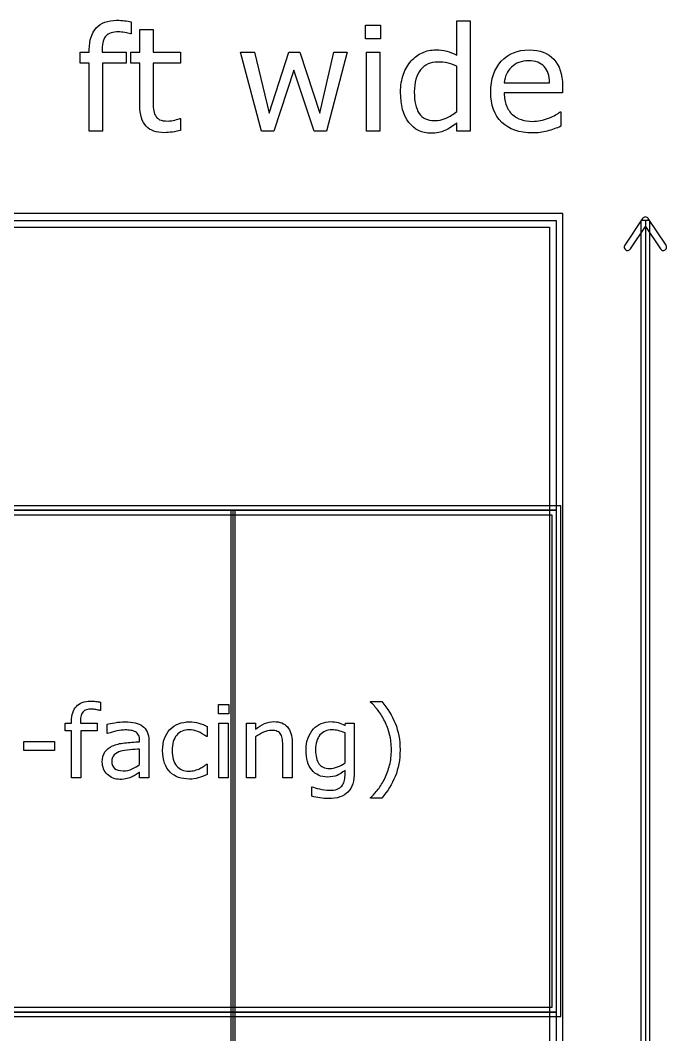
# Model space of a CAD drawing. Extents: x -13 to 750, y 12 to 2314.
# Drawn here: x 219.9 to 277.9, y 1644.9 to 1735.8 of the extents above; entities that cross this region are included whole.
import ezdxf

# ---------------------------------------------------------------- set-up
doc = ezdxf.new("R2010")
doc.units = 0
doc.layers.get('0').update_dxf_attribs({"linetype": 'CONTINUOUS'})

msp = doc.modelspace()

# ---------------------------------------------------------------- linework, layer by layer
at = {"color": 7}
for points in [[(230.65479, 1728.2069), (230.65479, 1731.97741), (229.84863, 1731.97741), (229.84863, 1732.98034), (230.65479, 1732.98034), (230.65479, 1735.01794), (231.84814, 1735.01794), (231.84814, 1732.98034), (234.31104, 1732.98034), (234.31104, 1731.97741), (231.84814, 1731.97741), (231.84814, 1728.74646)], [(229.87399, 1735.70343), (229.87402, 1734.61166)], [(259.08594, 1732.69469), (259.08594, 1735.76695), (260.2793, 1735.76695), (260.2793, 1725.89)], [(229.87402, 1734.61166), (229.81052, 1734.61166)], [(227.2778, 1733.22155), (227.2778, 1732.98034), (229.42966, 1732.98034), (229.42966, 1731.97741), (227.31589, 1731.97741), (227.31589, 1725.89), (226.12253, 1725.89), (226.12253, 1731.9774), (225.31638, 1731.9774), (225.31638, 1732.98033), (226.12253, 1732.98033), (226.12253, 1733.2152)], [(259.08594, 1727.63561), (259.08594, 1731.70445)], [(263.33887, 1730.22545), (267.40137, 1730.22545)], [(268.56301, 1729.95885), (268.56299, 1729.31139)], [(268.56299, 1729.31139), (263.33887, 1729.31139)], [(268.35986, 1727.62291), (268.42336, 1727.62291), (268.42336, 1726.32164)], [(234.24756, 1727.02622), (234.31106, 1727.02622), (234.31104, 1725.95346)], [(260.2793, 1725.89), (259.08594, 1725.89), (259.08594, 1726.63268)], [(275.75, 1718.05602), (274.15039, 1715.65563)], [(276, 1717.89), (276, 1266.89)], [(277.84962, 1715.65561), (276.25, 1718.05602)], [(274.65041, 1715.32361), (276, 1717.34898), (277.34961, 1715.32359)], [(239, 1691.89), (239, 1433.89)], [(227.12109, 1674.68394), (227.12109, 1673.92809)], [(251.34375, 1674.6839), (251.34375, 1674.7278), (252.3501, 1674.7278)], [(227.12109, 1673.92809), (227.07719, 1673.92809)], [(225.32377, 1672.96564), (225.32377, 1672.79865), (226.81352, 1672.79865), (226.81352, 1672.10432), (225.3501, 1672.10432), (225.3501, 1667.89), (224.52393, 1667.89), (224.52393, 1672.10436), (223.96582, 1672.10436), (223.96582, 1672.79869), (224.52393, 1672.79869), (224.52393, 1672.96129)], [(227.76709, 1671.85392), (227.72319, 1671.85392), (227.72319, 1672.69327)], [(236.6792, 1672.50426), (236.6792, 1671.5858), (236.6353, 1671.5858)], [(241.03413, 1671.55506), (241.03413, 1667.89), (240.20796, 1667.89), (240.20796, 1672.79869), (241.03413, 1672.79869), (241.03413, 1672.25377)], [(249.05853, 1672.58771), (249.11123, 1672.79865), (249.88467, 1672.79865), (249.88477, 1668.44811)], [(230.63672, 1671.13317), (230.63672, 1671.26062)], [(231.45855, 1671.22109), (231.4585, 1667.89)], [(249.05859, 1669.23912), (249.05859, 1671.91539)], [(230.63672, 1669.0985), (230.63672, 1670.4652)], [(244.3125, 1667.89), (243.48633, 1667.89), (243.48633, 1670.68492)], [(244.31245, 1671.07604), (244.3125, 1667.89)], [(236.6353, 1669.10728), (236.6792, 1669.10728), (236.6792, 1668.19762)], [(249.05853, 1668.1097), (249.05853, 1668.55794)], [(231.4585, 1667.89), (230.63672, 1667.89), (230.63672, 1668.41295)], [(246.0791, 1666.24202), (246.0791, 1667.08577), (246.123, 1667.08577)], [(252.3501, 1666.07945), (251.34375, 1666.07945), (251.34375, 1666.12335)]]:
    msp.add_lwpolyline(points, dxfattribs=at)
for points in [[(252.24316, 1734.16734), (250.89746, 1734.16734), (250.89746, 1735.40514), (252.24316, 1735.40514)], [(249.24072, 1732.98033), (247.39355, 1725.89), (246.28906, 1725.89), (244.46729, 1731.35533), (242.6582, 1725.89), (241.56006, 1725.89), (239.69385, 1732.98033), (240.93799, 1732.98033), (242.23926, 1727.48961), (244.01025, 1732.98033), (244.99414, 1732.98033), (246.80957, 1727.48961), (248.04102, 1732.98033)], [(252.16699, 1725.89), (250.97363, 1725.89), (250.97363, 1732.98033), (252.16699, 1732.98033)], [(259.08594, 1727.63559)], [(43.400391, 1718.48961), (43.400391, 1266.2904), (268.59961, 1266.2904), (268.59961, 1718.48961)], [(44, 1717.89), (268, 1717.89), (268, 1691.89), (44, 1691.89)], [(275.59961, 1717.89), (275.59961, 1266.89), (276.40039, 1266.89), (276.40039, 1717.89)], [(275.75, 1718.05602)], [(44.599609, 1717.29039), (267.40039, 1717.29039), (267.40039, 1267.4896), (44.599609, 1267.4896)], [(43.599609, 1692.29039), (43.599609, 1646.48961), (268.40039, 1646.48961), (268.40039, 1692.29039)], [(44, 1691.89), (268, 1691.89), (268, 1646.89), (44, 1646.89)], [(44.400391, 1691.48961), (267.59961, 1691.48961), (267.59961, 1647.29039), (44.400391, 1647.29039)], [(238.80078, 1691.89), (238.80078, 1433.89), (239.19922, 1433.89), (239.19922, 1691.89)], [(238.62598, 1673.62047), (237.69434, 1673.62047), (237.69434, 1674.4774), (238.62598, 1674.4774)], [(238.57324, 1667.89), (237.74707, 1667.89), (237.74707, 1672.79869), (238.57324, 1672.79869)], [(222.99463, 1670.35533), (220.25244, 1670.35533), (220.25244, 1671.15074), (222.99463, 1671.15074)], [(253.98926, 1670.40358)], [(230.63672, 1669.09852)], [(249.05859, 1669.2391)], [(44, 1646.89), (268, 1646.89), (268, 1620.89), (44, 1620.89)]]:
    msp.add_lwpolyline(points, close=True, dxfattribs=at)
for points in [[(226.75095, 1735.15123), (227.16989, 1735.60403), (227.775033, 1735.83043), (228.56638, 1735.83043)], [(228.56638, 1735.83043), (228.83298, 1735.83043), (229.072073, 1735.81773), (229.28366, 1735.79233)], [(226.12253, 1733.2152), (226.12253, 1734.05732), (226.332003, 1734.702663), (226.75095, 1735.15123)], [(229.28366, 1735.79233), (229.49948, 1735.76693), (229.696257, 1735.737297), (229.87399, 1735.70343)], [(227.62058, 1734.44665), (227.39206, 1734.222363), (227.2778, 1733.813997), (227.2778, 1733.22155)], [(228.73776, 1734.78942), (228.22572, 1734.78942), (227.853327, 1734.675163), (227.62058, 1734.44665)], [(229.29636, 1734.72592), (229.084767, 1734.768253), (228.898567, 1734.78942), (228.73776, 1734.78942)], [(229.81052, 1734.61166), (229.679333, 1734.649727), (229.507947, 1734.687813), (229.29636, 1734.72592)], [(255.99463, 1732.9232), (256.379723, 1733.092473), (256.77751, 1733.17711), (257.18799, 1733.17711)], [(257.18799, 1733.17711), (257.560383, 1733.17711), (257.89046, 1733.136907), (258.17822, 1733.0565)], [(263.07229, 1732.15514), (263.70705, 1732.836453), (264.540707, 1733.17711), (265.57326, 1733.17711)], [(265.57326, 1733.17711), (266.52964, 1733.17711), (267.26597, 1732.897813), (267.78225, 1732.33922)], [(254.29346, 1730.98717), (254.46696, 1731.456897), (254.699707, 1731.8568), (254.9917, 1732.18688)], [(254.9917, 1732.18688), (255.27946, 1732.508493), (255.61377, 1732.753933), (255.99463, 1732.9232)], [(258.17822, 1733.0565), (258.46598, 1732.980333), (258.768553, 1732.85973), (259.08594, 1732.69469)], [(265.50977, 1732.19322), (264.87077, 1732.19322), (264.36084, 1732.004907), (263.97998, 1731.62828)], [(266.92529, 1731.67906), (266.61637, 1732.021833), (266.14453, 1732.19322), (265.50977, 1732.19322)], [(267.78225, 1732.33922), (268.302757, 1731.780627), (268.56301, 1730.98717), (268.56301, 1729.95885)], [(255.82959, 1731.38705), (255.457197, 1730.921557), (255.271, 1730.2614), (255.271, 1729.40658)], [(257.39111, 1732.08529), (256.72249, 1732.08529), (256.201983, 1731.852543), (255.82959, 1731.38705)], [(258.22266, 1732.00279), (257.968753, 1732.05779), (257.69157, 1732.08529), (257.39111, 1732.08529)], [(259.08594, 1731.70445), (258.764327, 1731.84833), (258.476567, 1731.947777), (258.22266, 1732.00279)], [(262.12648, 1729.39391), (262.12648, 1730.55341), (262.44175, 1731.47382), (263.07229, 1732.15514)], [(263.97998, 1731.62828), (263.603353, 1731.251653), (263.38965, 1730.784043), (263.33887, 1730.22545)], [(267.40137, 1730.22545), (267.39737, 1730.85175), (267.238677, 1731.336287), (266.92529, 1731.67906)], [(254.03955, 1729.38121), (254.03955, 1729.982123), (254.124187, 1730.517443), (254.29346, 1730.98717)], [(231.84814, 1728.74646), (231.84814, 1728.37406), (231.856607, 1728.082067), (231.87354, 1727.87048)], [(254.78223, 1726.67076), (254.28711, 1727.322453), (254.03955, 1728.225937), (254.03955, 1729.38121)], [(255.271, 1729.40658), (255.271, 1728.56446), (255.41488, 1727.923347), (255.70264, 1727.48324)], [(263.11672, 1726.67711), (262.45656, 1727.31611), (262.12648, 1728.22171), (262.12648, 1729.39391)], [(263.33887, 1729.31139), (263.33887, 1728.875517), (263.40446, 1728.494657), (263.53564, 1728.16881)], [(231.21973, 1726.33435), (230.843103, 1726.72367), (230.65479, 1727.347853), (230.65479, 1728.2069)], [(231.87354, 1727.87048), (231.890473, 1727.66312), (231.949717, 1727.468457), (232.05127, 1727.28649)], [(258.11475, 1727.0516), (258.46175, 1727.203947), (258.78548, 1727.39861), (259.08594, 1727.63559)], [(263.53564, 1728.16881), (263.666827, 1727.847197), (263.84668, 1727.58271), (264.0752, 1727.37535)], [(267.3125, 1727.05162), (267.803387, 1727.24628), (268.152507, 1727.43671), (268.35986, 1727.62291)], [(232.05127, 1727.28649), (232.14437, 1727.117223), (232.271323, 1726.992387), (232.43213, 1726.91198)], [(232.43213, 1726.91198), (232.59717, 1726.835807), (232.846843, 1726.79772), (233.18115, 1726.79772)], [(233.18115, 1726.79772), (233.37581, 1726.79772), (233.578937, 1726.82522), (233.79053, 1726.88022)], [(233.79053, 1726.88022), (234.002117, 1726.939487), (234.15446, 1726.988153), (234.24756, 1727.02622)], [(255.70264, 1727.48324), (255.9904, 1727.047367), (256.451663, 1726.82943), (257.08643, 1726.82943)], [(257.08643, 1726.82943), (257.42497, 1726.82943), (257.767743, 1726.903487), (258.11475, 1727.0516)], [(264.0752, 1727.37535), (264.295247, 1727.172223), (264.5555, 1727.01988), (264.85596, 1726.91832)], [(264.85596, 1726.91832), (265.160647, 1726.81676), (265.494957, 1726.76598), (265.85889, 1726.76598)], [(265.85889, 1726.76598), (266.34131, 1726.76598), (266.825847, 1726.861193), (267.3125, 1727.05162)], [(232.87012, 1725.75036), (232.146487, 1725.75036), (231.596357, 1725.945023), (231.21973, 1726.33435)], [(233.57471, 1725.80746), (233.312337, 1725.769393), (233.077473, 1725.75036), (232.87012, 1725.75036)], [(234.31104, 1725.95346), (234.086753, 1725.894193), (233.84131, 1725.845527), (233.57471, 1725.80746)], [(256.80078, 1725.69322), (255.954427, 1725.69322), (255.281577, 1726.019067), (254.78223, 1726.67076)], [(258.01318, 1725.94078), (257.640787, 1725.77574), (257.236653, 1725.69322), (256.80078, 1725.69322)], [(259.08594, 1726.63268), (258.743167, 1726.336453), (258.38558, 1726.10582), (258.01318, 1725.94078)], [(265.8716, 1725.72496), (264.695167, 1725.72496), (263.776873, 1726.042343), (263.11672, 1726.67711)], [(267.19191, 1725.89635), (266.77297, 1725.78209), (266.332867, 1725.72496), (265.8716, 1725.72496)], [(268.42336, 1726.32164), (268.02134, 1726.152367), (267.610857, 1726.010603), (267.19191, 1725.89635)], [(276, 1718.190164), (275.899454, 1718.190164), (275.805592, 1718.1398), (275.75, 1718.05602)], [(276.25, 1718.05602), (276.194408, 1718.1398), (276.100546, 1718.190164), (276, 1718.190164)], [(274.15039, 1715.65563), (274.106333, 1715.589332), (274.090431, 1715.508242), (274.106186, 1715.430214)], [(274.106186, 1715.430214), (274.121941, 1715.352187), (274.16806, 1715.28362), (274.23439, 1715.23961)], [(274.23439, 1715.23961), (274.300688, 1715.195553), (274.381778, 1715.179651), (274.459806, 1715.195406)], [(274.459806, 1715.195406), (274.537833, 1715.211161), (274.6064, 1715.25728), (274.65041, 1715.32361)], [(277.34961, 1715.32359), (277.39362, 1715.257263), (277.462185, 1715.211145), (277.54021, 1715.195391)], [(277.54021, 1715.195391), (277.618235, 1715.179636), (277.699322, 1715.195536), (277.76562, 1715.23959)], [(277.76562, 1715.23959), (277.83195, 1715.2836), (277.878069, 1715.352167), (277.893824, 1715.430194)], [(277.893824, 1715.430194), (277.909579, 1715.508222), (277.893677, 1715.589312), (277.84962, 1715.65561)], [(224.52393, 1672.96129), (224.52393, 1673.544297), (224.668947, 1673.991073), (224.95898, 1674.30162)], [(224.95898, 1674.30162), (225.24902, 1674.6151), (225.667967, 1674.77184), (226.21582, 1674.77184)], [(226.33451, 1674.05109), (225.980017, 1674.05109), (225.722207, 1673.97199), (225.56108, 1673.81379)], [(226.21582, 1674.77184), (226.400393, 1674.77184), (226.56592, 1674.76304), (226.7124, 1674.74544)], [(226.72123, 1674.00719), (226.574743, 1674.036457), (226.445837, 1674.05109), (226.33451, 1674.05109)], [(226.7124, 1674.74544), (226.861813, 1674.72784), (226.998043, 1674.70734), (227.12109, 1674.68394)], [(227.07719, 1673.92809), (226.98637, 1673.954423), (226.867717, 1673.98079), (226.72123, 1674.00719)], [(252.02051, 1673.94122), (251.806643, 1674.222467), (251.581057, 1674.470027), (251.34375, 1674.6839)], [(252.62256, 1672.96563), (252.437987, 1673.337703), (252.237303, 1673.6629), (252.02051, 1673.94122)], [(252.3501, 1674.7278), (252.868653, 1674.133073), (253.271483, 1673.484147), (253.55859, 1672.78102)], [(225.56108, 1673.81379), (225.402873, 1673.658517), (225.32377, 1673.3758), (225.32377, 1672.96564)], [(227.72319, 1672.69327), (227.884323, 1672.737203), (228.117233, 1672.785543), (228.42192, 1672.83829)], [(228.42192, 1672.83829), (228.726613, 1672.891023), (229.026907, 1672.91739), (229.3228, 1672.91739)], [(229.31836, 1672.18791), (229.10156, 1672.18791), (228.85986, 1672.15861), (228.59326, 1672.10001)], [(229.83252, 1672.15271), (229.66846, 1672.176177), (229.497073, 1672.18791), (229.31836, 1672.18791)], [(229.3228, 1672.91739), (229.668507, 1672.91739), (229.9688, 1672.88809), (230.22368, 1672.82949)], [(230.25439, 1672.01647), (230.137203, 1672.083857), (229.99658, 1672.12927), (229.83252, 1672.15271)], [(230.22368, 1672.82949), (230.481493, 1672.773823), (230.70415, 1672.677143), (230.89165, 1672.53945)], [(230.89165, 1672.53945), (231.076223, 1672.40469), (231.21685, 1672.230373), (231.31353, 1672.0165)], [(232.69775, 1670.33775), (232.69775, 1671.14049), (232.917477, 1671.770373), (233.35693, 1672.2274)], [(233.35693, 1672.2274), (233.799317, 1672.684433), (234.382327, 1672.91295), (235.10596, 1672.91295)], [(235.07085, 1672.19664), (234.602103, 1672.19664), (234.231497, 1672.038437), (233.95903, 1671.72203)], [(235.85308, 1672.03844), (235.586473, 1672.143907), (235.32573, 1672.19664), (235.07085, 1672.19664)], [(235.10596, 1672.91295), (235.387207, 1672.91295), (235.662597, 1672.8734), (235.93213, 1672.7943)], [(235.93213, 1672.7943), (236.20459, 1672.715193), (236.453613, 1672.618513), (236.6792, 1672.50426)], [(241.03413, 1672.25377), (241.291943, 1672.467637), (241.558543, 1672.63463), (241.83393, 1672.75475)], [(242.44917, 1672.14832), (242.223583, 1672.14832), (241.987743, 1672.092657), (241.74165, 1671.98133)], [(241.83393, 1672.75475), (242.109323, 1672.874863), (242.39204, 1672.93492), (242.68208, 1672.93492)], [(242.9853, 1672.05602), (242.847607, 1672.117553), (242.668897, 1672.14832), (242.44917, 1672.14832)], [(242.68208, 1672.93492), (243.212353, 1672.93492), (243.61665, 1672.775253), (243.89497, 1672.45592)], [(243.89497, 1672.45592), (244.17329, 1672.13658), (244.31245, 1671.67662), (244.31245, 1671.07604)], [(245.74066, 1671.4803), (245.86078, 1671.78792), (246.02338, 1672.053057), (246.22846, 1672.27571)], [(246.22846, 1672.27571), (246.418887, 1672.483717), (246.65033, 1672.64485), (246.92279, 1672.75911)], [(247.88086, 1672.19223), (247.42676, 1672.19223), (247.069337, 1672.039883), (246.80859, 1671.73519)], [(246.92279, 1672.75911), (247.19525, 1672.876297), (247.466247, 1672.93489), (247.73578, 1672.93489)], [(247.73578, 1672.93489), (248.01996, 1672.93489), (248.257263, 1672.90559), (248.44769, 1672.84699)], [(248.44336, 1672.12633), (248.25586, 1672.170263), (248.06836, 1672.19223), (247.88086, 1672.19223)], [(249.05859, 1671.91539), (248.838863, 1672.014997), (248.633787, 1672.08531), (248.44336, 1672.12633)], [(248.44769, 1672.84699), (248.64105, 1672.791323), (248.844663, 1672.704897), (249.05853, 1672.58771)], [(253.05322, 1671.77472), (252.94482, 1672.208313), (252.801267, 1672.605283), (252.62256, 1672.96563)], [(253.55859, 1672.78102), (253.845703, 1672.0779), (253.98926, 1671.28542), (253.98926, 1670.40358)], [(228.59326, 1672.10001), (228.32666, 1672.044343), (228.05127, 1671.962313), (227.76709, 1671.85392)], [(230.53564, 1671.72644), (230.471173, 1671.849487), (230.377423, 1671.946163), (230.25439, 1672.01647)], [(230.63672, 1671.26062), (230.63672, 1671.44812), (230.603027, 1671.603393), (230.53564, 1671.72644)], [(231.31353, 1672.0165), (231.41021, 1671.802633), (231.45855, 1671.537497), (231.45855, 1671.22109)], [(233.95903, 1671.72203), (233.689503, 1671.408557), (233.55474, 1670.94713), (233.55474, 1670.33775)], [(236.6353, 1671.5858), (236.383347, 1671.782087), (236.122607, 1671.932967), (235.85308, 1672.03844)], [(241.74165, 1671.98133), (241.495557, 1671.870003), (241.259717, 1671.727913), (241.03413, 1671.55506)], [(243.30171, 1671.78355), (243.228463, 1671.906603), (243.122993, 1671.997427), (242.9853, 1672.05602)], [(243.44673, 1671.31773), (243.420397, 1671.51695), (243.372057, 1671.672223), (243.30171, 1671.78355)], [(243.48633, 1670.68492), (243.48633, 1670.910507), (243.47313, 1671.121443), (243.44673, 1671.31773)], [(245.56488, 1670.39046), (245.56488, 1670.812333), (245.623473, 1671.175613), (245.74066, 1671.4803)], [(246.80859, 1671.73519), (246.54785, 1671.430503), (246.41748, 1670.988123), (246.41748, 1670.40805)], [(253.21582, 1670.40362), (253.21582, 1670.884093), (253.16162, 1671.341127), (253.05322, 1671.77472)], [(227.52539, 1670.21472), (227.686523, 1670.446167), (227.91504, 1670.627807), (228.21094, 1670.75964)], [(228.21094, 1670.75964), (228.509767, 1670.891473), (228.868653, 1670.98083), (229.2876, 1671.02771)], [(229.74463, 1670.3993), (229.404783, 1670.370033), (229.135253, 1670.327553), (228.93604, 1670.27186)], [(229.2876, 1671.02771), (229.706547, 1671.074577), (230.156253, 1671.10973), (230.63672, 1671.13317)], [(230.63672, 1670.4652), (230.384767, 1670.450533), (230.087403, 1670.428567), (229.74463, 1670.3993)], [(232.87354, 1669.20836), (232.756347, 1669.530627), (232.69775, 1669.90709), (232.69775, 1670.33775)], [(233.55474, 1670.33775), (233.55474, 1669.745957), (233.686577, 1669.29039), (233.95025, 1668.97105)], [(246.07904, 1668.59749), (245.736267, 1669.022297), (245.56488, 1669.619953), (245.56488, 1670.39046)], [(246.41748, 1670.40805), (246.41748, 1669.857263), (246.51416, 1669.439783), (246.70752, 1669.15561)], [(253.05322, 1669.02813), (253.16162, 1669.44415), (253.21582, 1669.902647), (253.21582, 1670.40362)], [(253.98926, 1670.40367), (253.98926, 1669.521837), (253.845703, 1668.729357), (253.55859, 1668.02623)], [(227.28809, 1669.31384), (227.28809, 1669.685907), (227.36719, 1669.9862), (227.52539, 1670.21472)], [(228.36035, 1669.95545), (228.213863, 1669.814823), (228.14062, 1669.62), (228.14062, 1669.37098)], [(228.93604, 1670.27186), (228.698733, 1670.204473), (228.506837, 1670.099003), (228.36035, 1669.95545)], [(227.74951, 1668.19323), (227.441897, 1668.486203), (227.28809, 1668.85974), (227.28809, 1669.31384)], [(228.14062, 1669.37098), (228.14062, 1669.089727), (228.225583, 1668.877323), (228.39551, 1668.73377)], [(228.39551, 1668.73377), (228.56543, 1668.593143), (228.824707, 1668.52283), (229.17334, 1668.52283)], [(229.17334, 1668.52283), (229.46338, 1668.52283), (229.728517, 1668.578493), (229.96875, 1668.68982)], [(229.96875, 1668.68982), (230.208983, 1668.80408), (230.43164, 1668.940313), (230.63672, 1669.09852)], [(233.37012, 1668.40855), (233.156253, 1668.61949), (232.990727, 1668.886093), (232.87354, 1669.20836)], [(233.95025, 1668.97105), (234.21685, 1668.65465), (234.590383, 1668.49645), (235.07085, 1668.49645)], [(235.07085, 1668.49645), (235.237843, 1668.49645), (235.407767, 1668.518417), (235.58062, 1668.56235)], [(235.58062, 1668.56235), (235.753467, 1668.606283), (235.90874, 1668.663413), (236.04644, 1668.73374)], [(236.04644, 1668.73374), (236.166553, 1668.795273), (236.279347, 1668.859727), (236.38482, 1668.9271)], [(236.38482, 1668.9271), (236.490287, 1668.997413), (236.57378, 1669.057473), (236.6353, 1669.10728)], [(247.4765, 1667.96468), (246.890567, 1667.96468), (246.424747, 1668.175617), (246.07904, 1668.59749)], [(246.70752, 1669.15561), (246.90088, 1668.87143), (247.22168, 1668.72934), (247.66992, 1668.72934)], [(247.66992, 1668.72934), (247.910153, 1668.72934), (248.150387, 1668.77475), (248.39062, 1668.86557)], [(249.05853, 1668.55794), (248.80951, 1668.35872), (248.570743, 1668.209307), (248.34223, 1668.1097)], [(248.39062, 1668.86557), (248.633787, 1668.959317), (248.856443, 1669.083827), (249.05859, 1669.2391)], [(252.62256, 1667.84161), (252.8042, 1668.21661), (252.947753, 1668.612117), (253.05322, 1669.02813)], [(228.87451, 1667.75378), (228.43213, 1667.75378), (228.05713, 1667.900263), (227.74951, 1668.19323)], [(229.50293, 1667.82408), (229.324217, 1667.777213), (229.114743, 1667.75378), (228.87451, 1667.75378)], [(229.97754, 1667.99107), (229.839847, 1667.92369), (229.681643, 1667.868027), (229.50293, 1667.82408)], [(230.33789, 1668.20201), (230.214843, 1668.114123), (230.094727, 1668.04381), (229.97754, 1667.99107)], [(230.63672, 1668.41295), (230.56348, 1668.36315), (230.46387, 1668.292837), (230.33789, 1668.20201)], [(234.13037, 1667.93395), (233.83447, 1668.039417), (233.581053, 1668.197617), (233.37012, 1668.40855)], [(235.10596, 1667.78014), (234.751467, 1667.78014), (234.42627, 1667.83141), (234.13037, 1667.93395)], [(235.89258, 1667.89), (235.646487, 1667.81676), (235.38428, 1667.78014), (235.10596, 1667.78014)], [(236.6792, 1668.19762), (236.403807, 1668.06578), (236.1416, 1667.96324), (235.89258, 1667.89)], [(248.34223, 1668.1097), (248.116643, 1668.01302), (247.828067, 1667.96468), (247.4765, 1667.96468)], [(248.7729, 1667.15608), (248.87544, 1667.27034), (248.948683, 1667.408037), (248.99263, 1667.56917)], [(248.99263, 1667.56917), (249.036563, 1667.730303), (249.05853, 1667.91048), (249.05853, 1668.1097)], [(249.88477, 1668.44811), (249.88477, 1667.616077), (249.695803, 1667.005237), (249.31787, 1666.61559)], [(252.02051, 1666.86602), (252.249023, 1667.15606), (252.449707, 1667.481257), (252.62256, 1667.84161)], [(253.55859, 1668.02623), (253.271483, 1667.323103), (252.868653, 1666.674177), (252.3501, 1666.07945)], [(246.123, 1667.08577), (246.257767, 1667.033037), (246.471633, 1666.968583), (246.7646, 1666.89241)], [(246.7646, 1666.89241), (247.057567, 1666.81331), (247.350533, 1666.77376), (247.6435, 1666.77376)], [(247.6435, 1666.77376), (247.924753, 1666.77376), (248.157667, 1666.80745), (248.34224, 1666.87483)], [(248.34224, 1666.87483), (248.526807, 1666.942217), (248.67036, 1667.035967), (248.7729, 1667.15608)], [(251.34375, 1666.12335), (251.569337, 1666.325497), (251.794923, 1666.573053), (252.02051, 1666.86602)], [(246.80859, 1666.08821), (246.562497, 1666.123343), (246.319333, 1666.174613), (246.0791, 1666.24202)], [(247.57324, 1666.03111), (247.3125, 1666.03111), (247.057617, 1666.050143), (246.80859, 1666.08821)], [(249.31787, 1666.61559), (248.939943, 1666.225937), (248.3584, 1666.03111), (247.57324, 1666.03111)]]:
    msp.add_open_spline(points, degree=3, dxfattribs=at)

doc.saveas('drawing.dxf')
